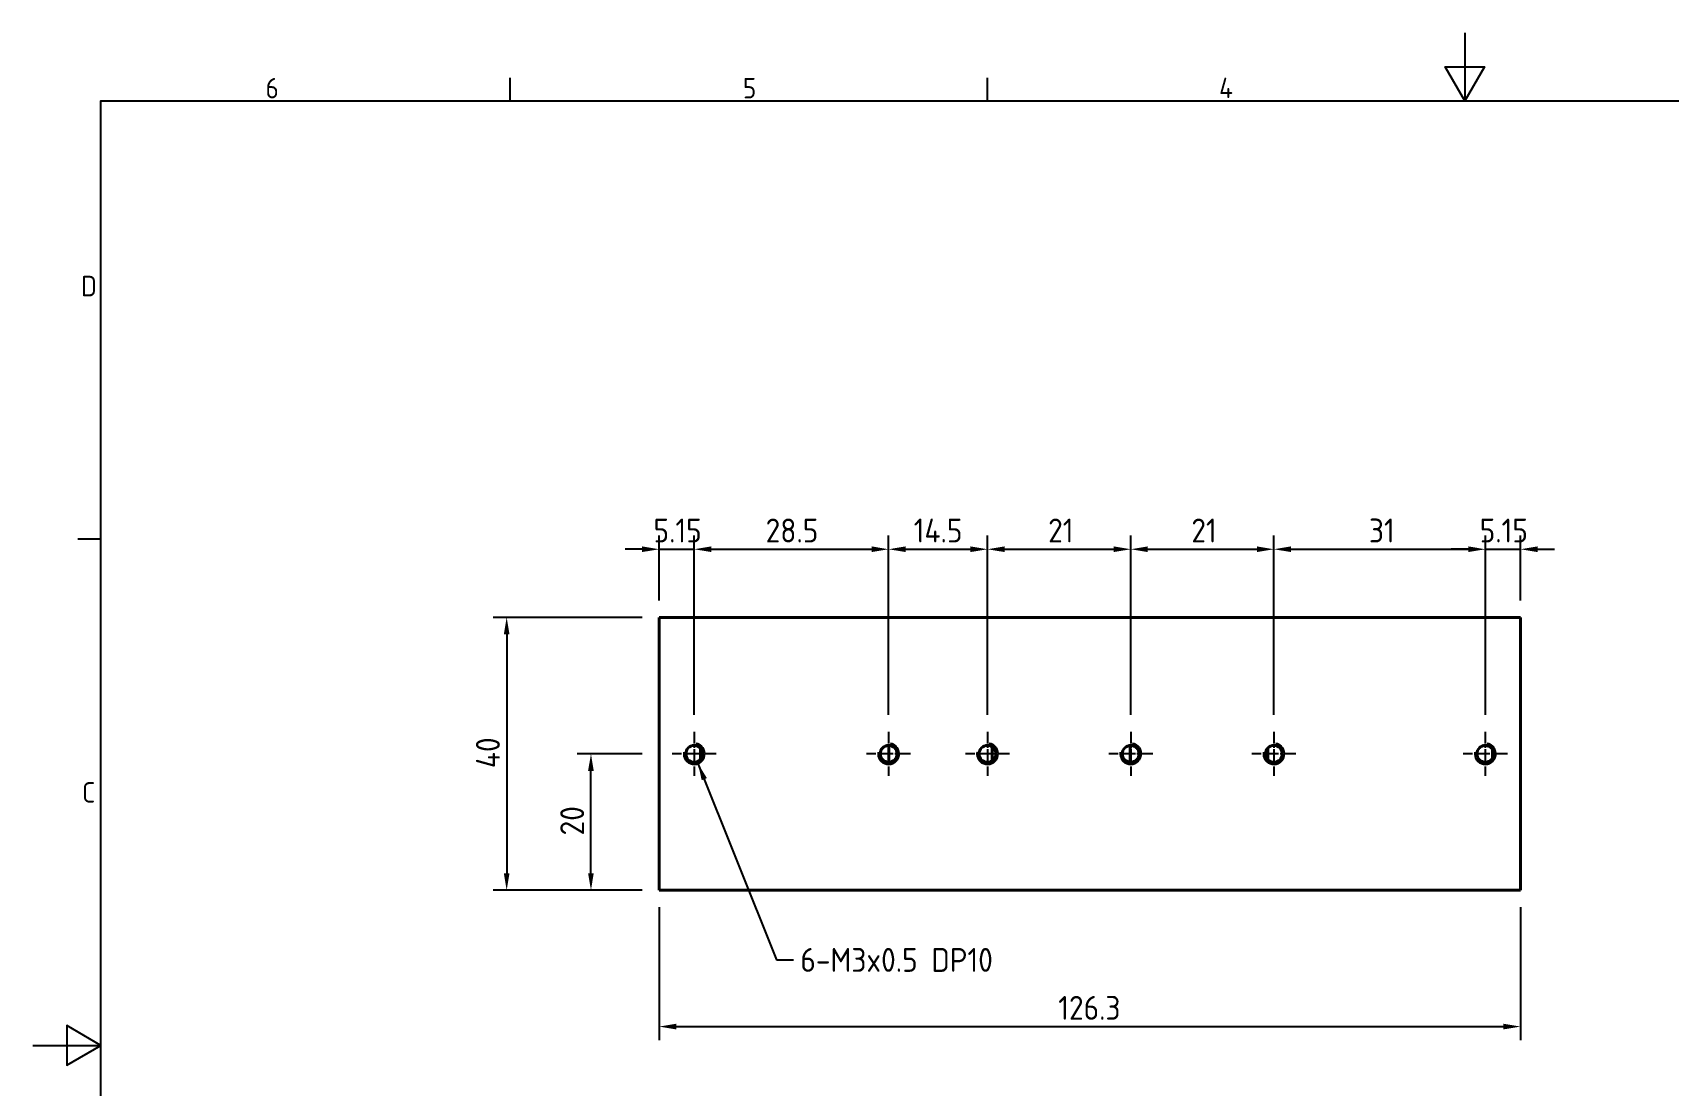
# Model space of a CAD drawing. Header units: millimetres. Extents: x 0 to 420, y 0 to 297.
# Drawn here: x 0 to 239.8, y 142.6 to 297 of the extents above; entities that cross this region are included whole.
import ezdxf

# ---------------------------------------------------------------- set-up
doc = ezdxf.new("R2010")
doc.units = ezdxf.units.MM
doc.linetypes.add('CHAIN', pattern=[0.3543, 0.2362, -0.0295, 0.0591, -0.0295])
doc.layers.get('0').update_dxf_attribs({"color": 3, "lineweight": 25})
for name, color, linetype, lineweight in [('가시적인 것(ISO)', 3, 'Continuous', 40), ('가시적인 좁은 것(ISO)', 3, 'Continuous', 35), ('경계(ISO)', 7, 'Continuous', 25), ('기호(ISO)', 5, 'Continuous', 25), ('중심 표식(ISO)', 1, 'Continuous', 25), ('치수(ISO)', 2, 'Continuous', 25)]:
    doc.layers.add(name, color=color, linetype=linetype, lineweight=lineweight)
doc.styles.add('문자 텍스트_M2B', font='isocp.shx')
doc.styles.add('치수 텍스트_PSTEK_POSCO', font='isocp.shx')
doc.dimstyles.new('치수_PSTEK_POSCO', dxfattribs={"dimtxt": 3.5, "dimasz": 2.5, "dimexe": 2, "dimexo": 2.5, "dimgap": 1, "dimtad": 1, "dimrnd": 1e-08, "dimdsep": 46, "dimtxsty": '치수 텍스트_PSTEK_POSCO', "dimcen": 0.09, "dimdle": 10, "dimclrd": 7, "dimclre": 7, "dimclrt": 2, "dimadec": 1, "dimazin": 2, "dimtfac": 1, "dimtmove": 0, "dimatfit": 3, "dimfxl": 0, "dimtolj": 1, "dimlwd": -1, "dimlwe": -1, "dimarcsym": 0})
doc.dimstyles.new('치수_PSTEK_POSCO$7', dxfattribs={"dimtxt": 3.5, "dimasz": 2.5, "dimexe": 2, "dimexo": 2.5, "dimgap": 1, "dimtad": 1, "dimrnd": 1e-08, "dimdsep": 46, "dimtxsty": '치수 텍스트_PSTEK_POSCO', "dimcen": 0.09, "dimdle": 10, "dimclrd": 7, "dimclre": 7, "dimclrt": 2, "dimadec": 1, "dimazin": 2, "dimtfac": 1, "dimtmove": 0, "dimatfit": 3, "dimfxl": 0, "dimtolj": 1, "dimlwd": -1, "dimlwe": -1, "dimarcsym": 0})

# ---------------------------------------------------------------- blocks, each defined once
blk = doc.blocks.new('경계 Default Border')
at = {"layer": '경계(ISO)'}
for p, q in [((70, 287), (70, 290.4)), ((140, 287), (140, 290.4)), ((10, 222.75), (6.6, 222.75))]:
    blk.add_line(p, q, dxfattribs=at)
at = {"layer": '경계(ISO)', "flags": 128}
for points in [[(210, 297), (210, 287), (207.11, 292), (212.89, 292), (210, 287)], [(10, 10), (10, 287), (410, 287), (410, 10), (10, 10)], [(0, 148.5), (10, 148.5), (5, 151.39), (5, 145.61), (10, 148.5)]]:
    blk.add_lwpolyline(points, dxfattribs=at)
at = {"layer": '경계(ISO)', "color": 2, "char_height": 3, "attachment_point": 7, "style": '문자 텍스트_M2B'}
for s, insert in [('6', (34.14, 287.37)), ('5', (104.14, 287.37)), ('4', (173.97, 287.4)), ('D', (7.08, 258.35)), ('C', (7.24, 184.1))]:
    blk.add_mtext(s, dxfattribs=dict(at, insert=insert))
blk = doc.blocks.new('*D21')
at = {"layer": 'Defpoints', "color": 0, "transparency": 16777216}
for p in [(97.01, 221.25), (91.86, 211.25), (97.01, 194.48)]:
    blk.add_point(p, dxfattribs=at)
at = {"layer": '치수(ISO)', "color": 7, "transparency": 16777216}
for p, q in [((91.86, 213.75), (91.86, 223.25)), ((97.01, 196.98), (97.01, 223.25)), ((89.36, 221.25), (86.86, 221.25)), ((91.86, 221.25), (97.01, 221.25)), ((99.51, 221.25), (102.01, 221.25))]:
    blk.add_line(p, q, dxfattribs=at)
for points in [[(89.36, 221.67), (89.36, 220.84), (91.86, 221.25)], [(99.51, 221.67), (99.51, 220.84), (97.01, 221.25)]]:
    blk.add_solid(points, dxfattribs=at)
at = {"layer": '치수(ISO)', "color": 2, "transparency": 16777216, "insert": (91.03, 224), "char_height": 3.5, "attachment_point": 4, "style": '치수 텍스트_PSTEK_POSCO'}
blk.add_mtext('\\A1;5.15', dxfattribs=at)
blk = doc.blocks.new('*D22')
at = {"layer": 'Defpoints', "color": 0, "transparency": 16777216}
for p in [(125.51, 221.25), (97.01, 194.48), (125.51, 194.48)]:
    blk.add_point(p, dxfattribs=at)
at = {"layer": '치수(ISO)', "color": 7, "transparency": 16777216}
for p, q in [((97.01, 196.98), (97.01, 223.25)), ((125.51, 196.98), (125.51, 223.25)), ((99.51, 221.25), (123.01, 221.25))]:
    blk.add_line(p, q, dxfattribs=at)
for points in [[(99.51, 221.67), (99.51, 220.84), (97.01, 221.25)], [(123.01, 221.67), (123.01, 220.84), (125.51, 221.25)]]:
    blk.add_solid(points, dxfattribs=at)
at = {"layer": '치수(ISO)', "color": 2, "transparency": 16777216, "insert": (107.47, 224), "char_height": 3.5, "attachment_point": 4, "style": '치수 텍스트_PSTEK_POSCO'}
blk.add_mtext('\\A1;28.5', dxfattribs=at)
blk = doc.blocks.new('*D23')
at = {"layer": 'Defpoints', "color": 0, "transparency": 16777216}
for p in [(140.01, 221.25), (125.51, 194.48), (140.01, 194.48)]:
    blk.add_point(p, dxfattribs=at)
at = {"layer": '치수(ISO)', "color": 7, "transparency": 16777216}
for p, q in [((125.51, 196.98), (125.51, 223.25)), ((140.01, 196.98), (140.01, 223.25)), ((128.01, 221.25), (137.51, 221.25))]:
    blk.add_line(p, q, dxfattribs=at)
for points in [[(128.01, 221.67), (128.01, 220.84), (125.51, 221.25)], [(137.51, 221.67), (137.51, 220.84), (140.01, 221.25)]]:
    blk.add_solid(points, dxfattribs=at)
at = {"layer": '치수(ISO)', "color": 2, "transparency": 16777216, "insert": (129.19, 224), "char_height": 3.5, "attachment_point": 4, "style": '치수 텍스트_PSTEK_POSCO'}
blk.add_mtext('\\A1;14.5', dxfattribs=at)
blk = doc.blocks.new('*D24')
at = {"layer": 'Defpoints', "color": 0, "transparency": 16777216}
for p in [(161.01, 221.25), (140.01, 194.48), (161.01, 194.48)]:
    blk.add_point(p, dxfattribs=at)
at = {"layer": '치수(ISO)', "color": 7, "transparency": 16777216}
for p, q in [((140.01, 196.98), (140.01, 223.25)), ((161.01, 196.98), (161.01, 223.25)), ((142.51, 221.25), (158.51, 221.25))]:
    blk.add_line(p, q, dxfattribs=at)
for points in [[(142.51, 221.67), (142.51, 220.84), (140.01, 221.25)], [(158.51, 221.67), (158.51, 220.84), (161.01, 221.25)]]:
    blk.add_solid(points, dxfattribs=at)
at = {"layer": '치수(ISO)', "color": 2, "transparency": 16777216, "insert": (148.9, 224), "char_height": 3.5, "attachment_point": 4, "style": '치수 텍스트_PSTEK_POSCO'}
blk.add_mtext('\\A1;21', dxfattribs=at)
blk = doc.blocks.new('*D25')
at = {"layer": 'Defpoints', "color": 0, "transparency": 16777216}
for p in [(182.01, 221.25), (161.01, 194.48), (182.01, 194.48)]:
    blk.add_point(p, dxfattribs=at)
at = {"layer": '치수(ISO)', "color": 7, "transparency": 16777216}
for p, q in [((161.01, 196.98), (161.01, 223.25)), ((182.01, 196.98), (182.01, 223.25)), ((163.51, 221.25), (179.51, 221.25))]:
    blk.add_line(p, q, dxfattribs=at)
for points in [[(163.51, 221.67), (163.51, 220.84), (161.01, 221.25)], [(179.51, 221.67), (179.51, 220.84), (182.01, 221.25)]]:
    blk.add_solid(points, dxfattribs=at)
at = {"layer": '치수(ISO)', "color": 2, "transparency": 16777216, "insert": (169.9, 224), "char_height": 3.5, "attachment_point": 4, "style": '치수 텍스트_PSTEK_POSCO'}
blk.add_mtext('\\A1;21', dxfattribs=at)
blk = doc.blocks.new('*D26')
at = {"layer": 'Defpoints', "color": 0, "transparency": 16777216}
for p in [(213.01, 221.25), (182.01, 194.48), (213.01, 194.48)]:
    blk.add_point(p, dxfattribs=at)
at = {"layer": '치수(ISO)', "color": 7, "transparency": 16777216}
for p, q in [((182.01, 196.98), (182.01, 223.25)), ((213.01, 196.98), (213.01, 223.25)), ((184.51, 221.25), (210.51, 221.25))]:
    blk.add_line(p, q, dxfattribs=at)
for points in [[(184.51, 221.67), (184.51, 220.84), (182.01, 221.25)], [(210.51, 221.67), (210.51, 220.84), (213.01, 221.25)]]:
    blk.add_solid(points, dxfattribs=at)
at = {"layer": '치수(ISO)', "color": 2, "transparency": 16777216, "insert": (195.94, 224), "char_height": 3.5, "attachment_point": 4, "style": '치수 텍스트_PSTEK_POSCO'}
blk.add_mtext('\\A1;31', dxfattribs=at)
blk = doc.blocks.new('*D27')
at = {"layer": 'Defpoints', "color": 0, "transparency": 16777216}
for p in [(218.16, 221.25), (218.16, 211.25), (213.01, 194.48)]:
    blk.add_point(p, dxfattribs=at)
at = {"layer": '치수(ISO)', "color": 7, "transparency": 16777216}
for p, q in [((213.01, 196.98), (213.01, 223.25)), ((218.16, 213.75), (218.16, 223.25)), ((210.51, 221.25), (208.01, 221.25)), ((213.01, 221.25), (218.16, 221.25)), ((220.66, 221.25), (223.16, 221.25))]:
    blk.add_line(p, q, dxfattribs=at)
for points in [[(210.51, 221.67), (210.51, 220.84), (213.01, 221.25)], [(220.66, 221.67), (220.66, 220.84), (218.16, 221.25)]]:
    blk.add_solid(points, dxfattribs=at)
at = {"layer": '치수(ISO)', "color": 2, "transparency": 16777216, "insert": (212.18, 224), "char_height": 3.5, "attachment_point": 4, "style": '치수 텍스트_PSTEK_POSCO'}
blk.add_mtext('\\A1;5.15', dxfattribs=at)
blk = doc.blocks.new('*D28')
at = {"layer": 'Defpoints', "color": 0, "transparency": 16777216}
for p in [(81.86, 191.25), (91.86, 191.25), (91.86, 171.25)]:
    blk.add_point(p, dxfattribs=at)
at = {"layer": '치수(ISO)', "color": 7, "transparency": 16777216}
for p, q in [((89.36, 191.25), (79.86, 191.25)), ((81.86, 173.75), (81.86, 188.75)), ((89.36, 171.25), (79.86, 171.25))]:
    blk.add_line(p, q, dxfattribs=at)
for points in [[(81.44, 188.75), (82.27, 188.75), (81.86, 191.25)], [(81.44, 173.75), (82.27, 173.75), (81.86, 171.25)]]:
    blk.add_solid(points, dxfattribs=at)
at = {"layer": '치수(ISO)', "color": 2, "transparency": 16777216, "insert": (79.11, 179.28), "char_height": 3.5, "attachment_point": 4, "rotation": 90, "style": '치수 텍스트_PSTEK_POSCO'}
blk.add_mtext('\\A1;20', dxfattribs=at)
blk = doc.blocks.new('*D29')
at = {"layer": 'Defpoints', "color": 0, "transparency": 16777216}
for p in [(91.86, 211.25), (69.5, 171.25), (91.86, 171.25)]:
    blk.add_point(p, dxfattribs=at)
at = {"layer": '치수(ISO)', "color": 7, "transparency": 16777216}
for p, q in [((89.36, 211.25), (67.5, 211.25)), ((69.5, 208.75), (69.5, 173.75)), ((89.36, 171.25), (67.5, 171.25))]:
    blk.add_line(p, q, dxfattribs=at)
for points in [[(69.08, 208.75), (69.92, 208.75), (69.5, 211.25)], [(69.08, 173.75), (69.92, 173.75), (69.5, 171.25)]]:
    blk.add_solid(points, dxfattribs=at)
at = {"layer": '치수(ISO)', "color": 2, "transparency": 16777216, "insert": (66.75, 189.15), "char_height": 3.5, "attachment_point": 4, "rotation": 90, "style": '치수 텍스트_PSTEK_POSCO'}
blk.add_mtext('\\A1;40', dxfattribs=at)
blk = doc.blocks.new('*D31')
at = {"layer": 'Defpoints', "color": 0, "transparency": 16777216}
for p in [(91.86, 171.25), (218.16, 171.25), (218.16, 151.25)]:
    blk.add_point(p, dxfattribs=at)
at = {"layer": '치수(ISO)', "color": 7, "transparency": 16777216}
for p, q in [((91.86, 168.75), (91.86, 149.25)), ((218.16, 168.75), (218.16, 149.25)), ((94.36, 151.25), (215.66, 151.25))]:
    blk.add_line(p, q, dxfattribs=at)
for points in [[(94.36, 151.67), (94.36, 150.84), (91.86, 151.25)], [(215.66, 151.67), (215.66, 150.84), (218.16, 151.25)]]:
    blk.add_solid(points, dxfattribs=at)
at = {"layer": '치수(ISO)', "color": 2, "transparency": 16777216, "insert": (150.38, 154), "char_height": 3.5, "attachment_point": 4, "style": '치수 텍스트_PSTEK_POSCO'}
blk.add_mtext('\\A1;126.3', dxfattribs=at)

msp = doc.modelspace()

# ---------------------------------------------------------------- linework, layer by layer
at = {"layer": '가시적인 것(ISO)'}
for p, q in [((218.157, 211.253), (91.857, 211.253)), ((91.857, 211.253), (91.857, 171.253)), ((218.157, 171.253), (218.157, 211.253)), ((91.857, 171.253), (218.157, 171.253))]:
    msp.add_line(p, q, dxfattribs=at)
for centre in [(97.007, 191.253), (125.507, 191.253), (140.007, 191.253), (161.007, 191.253), (182.007, 191.253), (213.007, 191.253)]:
    msp.add_circle(centre, 1.23, dxfattribs=at)
for points, knots in [([(97.89, 190.397), (97.908, 190.672), (97.907, 190.976), (97.907, 191.253), (97.907, 191.53), (97.908, 191.834), (97.89, 192.108)], [-0.08314931, -0.08314931, -0.08314931, -0.08314931, 0, 0, 0, 0.08314931, 0.08314931, 0.08314931, 0.08314931]), ([(125.574, 192.481), (125.568, 192.425), (125.564, 192.371), (125.561, 192.317), (125.558, 192.263), (125.557, 192.206), (125.557, 192.148)], [-0.018878905, -0.018878905, -0.018878905, -0.018878905, 0, 0, 0, 0.018951353, 0.018951353, 0.018951353, 0.018951353]), ([(140.724, 192.252), (140.717, 192.182), (140.713, 192.103), (140.708, 191.967), (140.707, 191.889), (140.707, 191.813)], [0.097997447, 0.097997447, 0.097997447, 0.097997447, 0.120585132, 0.120585132, 0.142994845, 0.142994845, 0.142994845, 0.142994845]), ([(181.124, 192.108), (181.105, 191.834), (181.107, 191.53), (181.107, 191.253), (181.107, 190.976), (181.105, 190.672), (181.124, 190.397)], [-0.08314931, -0.08314931, -0.08314931, -0.08314931, 0, 0, 0, 0.08314931, 0.08314931, 0.08314931, 0.08314931]), ([(214.04, 190.586), (214.051, 190.809), (214.053, 191.038), (214.053, 191.253), (214.053, 191.467), (214.051, 191.696), (214.04, 191.919)], [-0.06437418, -0.06437418, -0.06437418, -0.06437418, 0, 0, 0, 0.06437418, 0.06437418, 0.06437418, 0.06437418]), ([(125.557, 190.358), (125.557, 190.3), (125.558, 190.243), (125.564, 190.135), (125.568, 190.08), (125.574, 190.025)], [0.208880078, 0.208880078, 0.208880078, 0.208880078, 0.227831431, 0.227831431, 0.246710369, 0.246710369, 0.246710369, 0.246710369]), ([(140.707, 190.693), (140.707, 190.616), (140.708, 190.539), (140.713, 190.403), (140.717, 190.324), (140.724, 190.254)], [0.251418306, 0.251418306, 0.251418306, 0.251418306, 0.27382802, 0.27382802, 0.296415705, 0.296415705, 0.296415705, 0.296415705])]:
    msp.add_open_spline(points, degree=3, knots=knots, dxfattribs=at)
msp.add_rational_spline([(125.557, 192.148), (125.557, 191.82), (125.557, 191.534), (125.557, 191.363), (125.557, 191.274), (125.557, 191.218), (125.557, 191.109), (125.557, 190.805), (125.557, 190.358)], [1, 1.52896971248, 2.82242640184, 5.6061503319, 9.8356993219, 9.04340127767, 4.74106158541, 1.89436367942, 1], degree=2, knots=[0, 0, 0, 0.00643334, 0.01677939, 0.04688007, 0.11121353, 0.16722715, 0.19506075, 0.20593802, 0.20593802, 0.20593802], dxfattribs=at)
for points in [[(160.924, 192.48), (160.912, 192.367), (160.907, 192.255), (160.907, 192.144)], [(160.907, 190.362), (160.907, 190.251), (160.912, 190.138), (160.924, 190.026)]]:
    msp.add_open_spline(points, degree=3, dxfattribs=at)
for points, weights in [([(160.907, 192.144), (160.907, 191.253), (160.907, 190.362)], [1, 8.9664410353, 1]), ([(140.707, 191.813), (140.707, 191.253), (140.707, 190.693)], [1, 1.2809201479, 1])]:
    msp.add_rational_spline(points, weights, degree=2, dxfattribs=at)
at = {"layer": '가시적인 좁은 것(ISO)'}
for centre in [(97.007, 191.253), (125.507, 191.253), (140.007, 191.253), (161.007, 191.253), (182.007, 191.253), (213.007, 191.253)]:
    msp.add_arc(centre, 1.5, 170, 80, dxfattribs=at)
at = {"layer": '중심 표식(ISO)', "linetype": 'CHAIN', "ltscale": 7.177189}
for p, q in [((97.007, 194.482), (97.007, 188.023)), ((125.507, 194.482), (125.507, 188.023)), ((140.007, 194.482), (140.007, 188.023)), ((161.007, 194.482), (161.007, 188.023)), ((182.007, 194.482), (182.007, 188.023)), ((213.007, 194.482), (213.007, 188.023)), ((100.236, 191.253), (93.777, 191.253)), ((128.736, 191.253), (122.277, 191.253)), ((143.236, 191.253), (136.777, 191.253)), ((164.236, 191.253), (157.777, 191.253)), ((185.236, 191.253), (178.777, 191.253)), ((216.236, 191.253), (209.777, 191.253))]:
    msp.add_line(p, q, dxfattribs=at)

# ---------------------------------------------------------------- block references
msp.add_blockref('경계 Default Border', (0, 0))

# ---------------------------------------------------------------- texts
at = {"layer": '기호(ISO)', "color": 2, "insert": (112.564, 161.031), "char_height": 3.5, "width": 33.79106, "attachment_point": 4, "line_spacing_factor": 0.6125, "style": '치수 텍스트_PSTEK_POSCO'}
msp.add_mtext('{6-M3x0.5 DP10}', dxfattribs=at)

# ---------------------------------------------------------------- dimensions: what is measured, and where the dimension line sits
at = {"layer": '치수(ISO)', "color": 7}
for base, p1, p2, angle, override, picture, middle in [((97.007, 221.253), (91.857, 211.253), (97.007, 194.482), 180, {"dimdec": 2, "dimtp": 0, "dimtm": 0, "dimtdec": 2, "dimtofl": 1, "dimatfit": 1}, '*D21', (94.432, 221.253)), ((125.507, 221.253), (97.007, 194.482), (125.507, 194.482), 180, {"dimdec": 2, "dimtp": 0, "dimtm": 0, "dimtdec": 2, "dimtofl": 0, "dimatfit": 1}, '*D22', (111.267, 221.253)), ((140.007, 221.253), (125.507, 194.482), (140.007, 194.482), 180, {"dimdec": 2, "dimtp": 0, "dimtm": 0, "dimtdec": 2, "dimtofl": 0, "dimatfit": 1}, '*D23', (132.767, 221.253)), ((161.007, 221.253), (140.007, 194.482), (161.007, 194.482), 180, {"dimdec": 2, "dimtp": 0, "dimtm": 0, "dimtdec": 2, "dimtofl": 0, "dimatfit": 1}, '*D24', (150.517, 221.253)), ((182.007, 221.253), (161.007, 194.482), (182.007, 194.482), 180, {"dimdec": 2, "dimtp": 0, "dimtm": 0, "dimtdec": 2, "dimtofl": 0, "dimatfit": 1}, '*D25', (171.517, 221.253)), ((213.007, 221.253), (182.007, 194.482), (213.007, 194.482), 180, {"dimdec": 2, "dimtp": 0, "dimtm": 0, "dimtdec": 2, "dimtofl": 0, "dimatfit": 1}, '*D26', (197.517, 221.253)), ((218.157, 221.253), (213.007, 194.482), (218.157, 211.253), 180, {"dimdec": 2, "dimtp": 0, "dimtm": 0, "dimtdec": 2, "dimtofl": 1, "dimatfit": 1}, '*D27', (215.582, 221.253)), ((69.501, 171.253), (91.857, 211.253), (91.857, 171.253), 90, {"dimdec": 2, "dimtp": 0, "dimtm": 0, "dimtdec": 2, "dimtofl": 0, "dimatfit": 1}, '*D29', (69.501, 191.253)), ((81.857, 191.253), (91.857, 171.253), (91.857, 191.253), 270, {"dimdec": 2, "dimtp": 0, "dimtm": 0, "dimtdec": 2, "dimtofl": 0, "dimatfit": 1}, '*D28', (81.857, 181.253)), ((218.157, 151.253), (91.857, 171.253), (218.157, 171.253), 180, {"dimdec": 2, "dimtp": 0, "dimtm": 0, "dimtdec": 2, "dimtofl": 0, "dimatfit": 1}, '*D31', (155.007, 151.253))]:
    dim = msp.add_linear_dim(base=base, p1=p1, p2=p2, angle=angle, dimstyle='치수_PSTEK_POSCO', override=override, dxfattribs=at)
    dim.commit()
    dim.dimension.update_dxf_attribs({"geometry": picture, "text_midpoint": middle, "dimtype": 160})

# ---------------------------------------------------------------- leaders
at = {"layer": '기호(ISO)', "color": 7, "annotation_type": 0, "has_hookline": 1, "hookline_direction": 0, "text_width": 29.262}
msp.add_leader([(97.552, 189.855), (109.064, 161.031), (111.564, 161.031)], dimstyle='치수_PSTEK_POSCO$7', override={"dimtad": 0}, dxfattribs=at)

doc.saveas('drawing.dxf')
